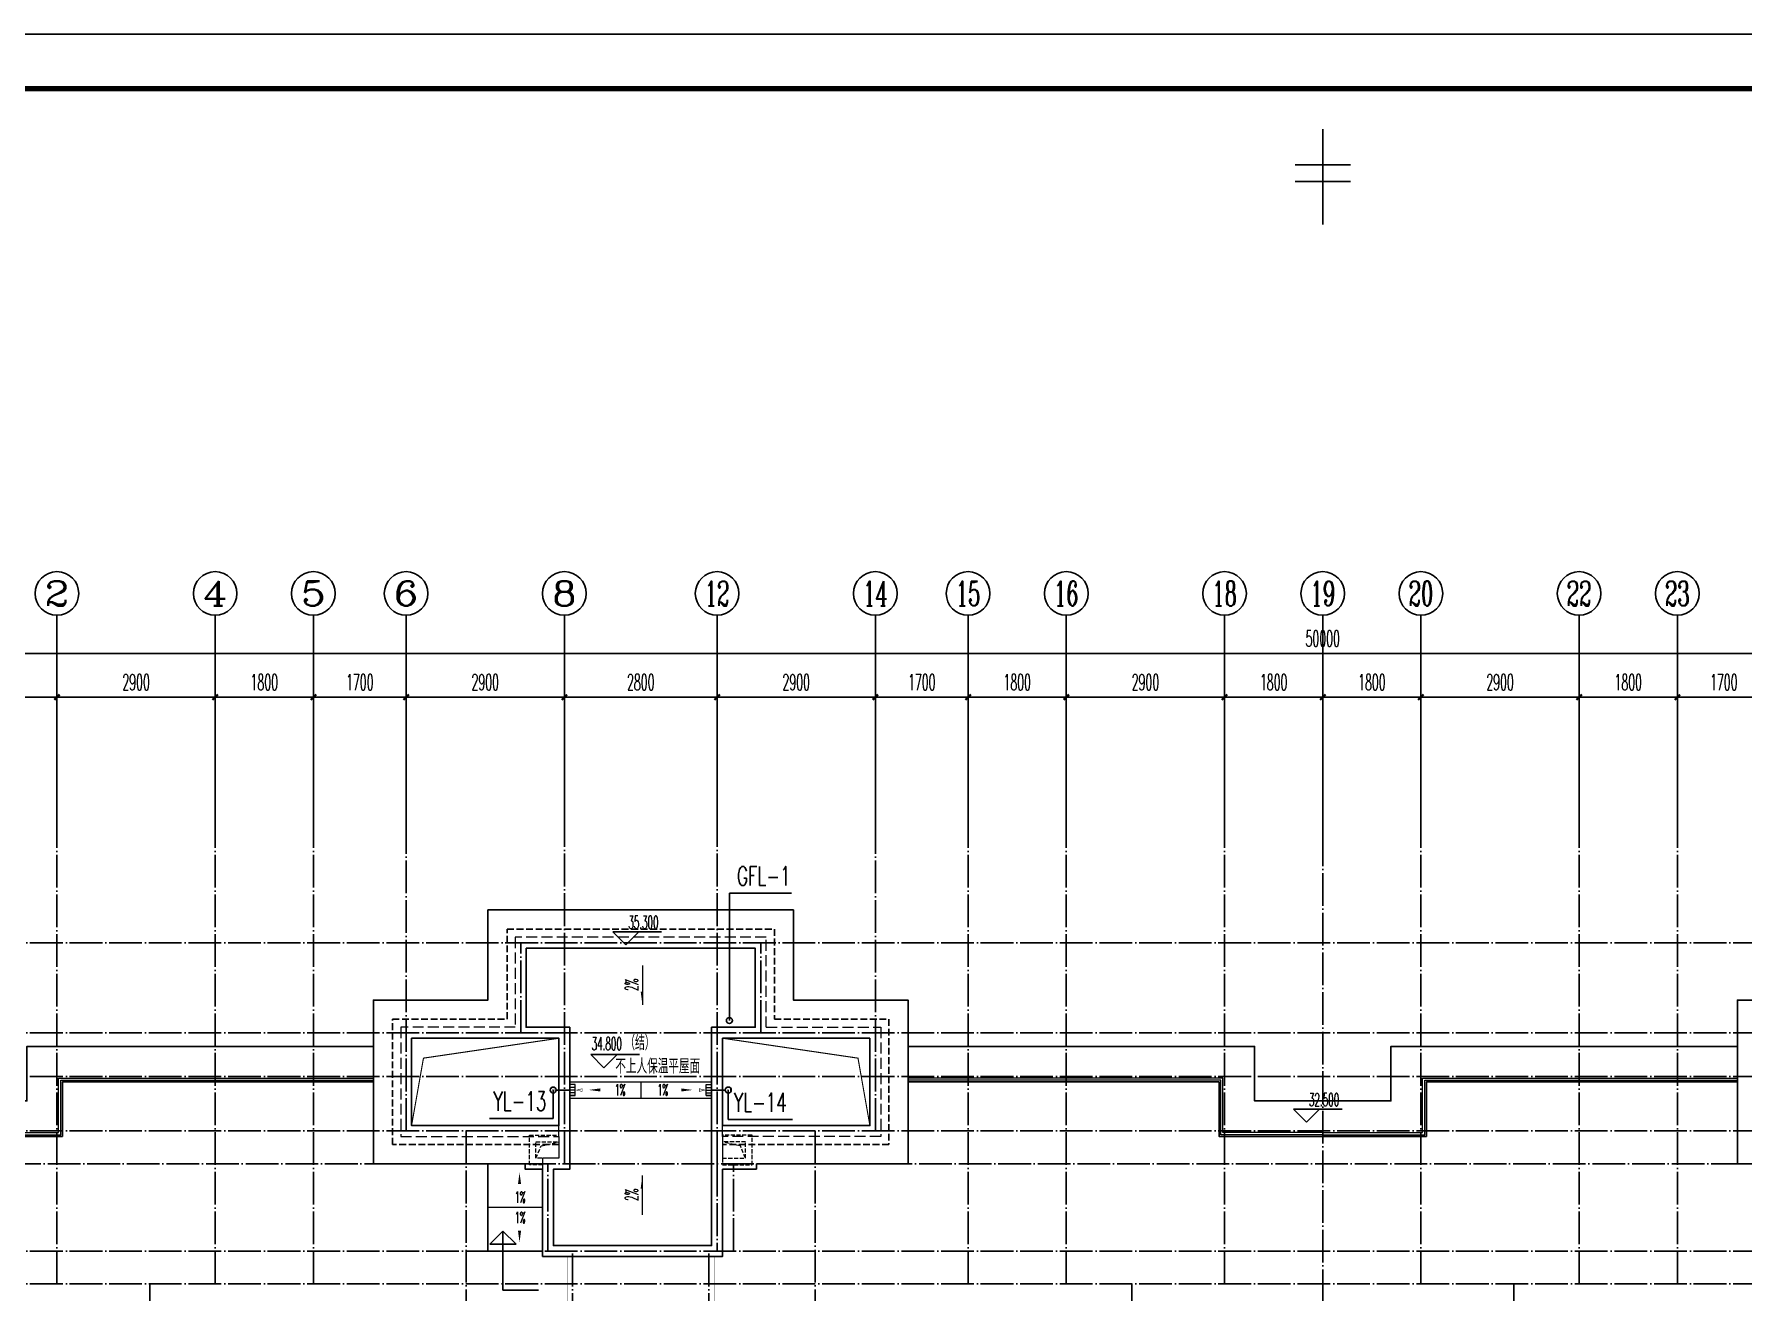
# Model space of a CAD drawing. Extents: x 27938 to 1507990, y 110129 to 923079.
# Drawn here: x 829299 to 860617, y 215560 to 238607 of the extents above; entities that cross this region are included whole.
import ezdxf
from ezdxf.enums import TextEntityAlignment as Align

# ---------------------------------------------------------------- set-up
doc = ezdxf.new("R2010")
doc.units = 0
doc.header["$LTSCALE"] = 1000
doc.header["$MEASUREMENT"] = 0
for name, pattern in [('#P_--_20B1_001_t3$0$DASH', [0.35, 0.25, -0.1]), ('$1$DASH', [0.35, 0.25, -0.1]), ('DASH', [0.35, 0.25, -0.1]), ('DOTE', [2.42, 2, -0.2, 0.02, -0.2])]:
    doc.linetypes.add(name, pattern=pattern)
for name, color, linetype in [('$RECOVER_210609100354-0', 7, 'Continuous'), ('AXIS', 3, 'Continuous'), ('AXIS_TEXT', 7, 'Continuous'), ('DIM_ELEV', 3, 'Continuous'), ('DIM_管井排水', 5, 'Continuous'), ('DIM_雨水', 4, 'Continuous'), ('DOTE', 1, 'Continuous'), ('PUB_TEXT', 4, 'Continuous'), ('ROOF', 4, 'Continuous'), ('STAIR', 2, 'Continuous'), ('VPIPE-凝结', 150, 'N'), ('VPIPE-管井排水', 210, 'GF'), ('VPIPE-雨水', 4, 'Y'), ('图框', 140, 'Continuous'), ('看线', 251, 'Continuous')]:
    doc.layers.add(name, color=color, linetype=linetype)
doc.layers.add('yichutu', color=7, linetype='Continuous', true_color=0xffffff, plot=False)
for name, color, linetype, lineweight in [('平面-分水线', 214, 'Continuous', 15), ('平面-排水沟', 86, 'Continuous', 15), ('平面-栏杆', 135, 'Continuous', 15), ('平面-看线', 45, 'Continuous', 15), ('线脚', 6, 'Continuous', 15)]:
    doc.layers.add(name, color=color, linetype=linetype, lineweight=lineweight)
doc.styles.add('_TCH_AXIS', font='COMPLEX', dxfattribs={"bigfont": 'GBCBIG'})
doc.styles.add('_TCH_DIM', font='SIMPLEX.shx', dxfattribs={"width": 0.7, "bigfont": 'GBCBIG.shx'})
doc.styles.add('_TCH_DIM_T3', font='SIMPLEX.shx', dxfattribs={"width": 0.494118, "bigfont": 'GBCBIG.shx'})
doc.styles.add('_TWT_SERIAL', font='SIMPLEX', dxfattribs={"width": 0.8, "height": 3.5, "bigfont": 'HZTXT'})
doc.styles.add('COMPLEX', font='COMPLEX')
doc.styles.get("Standard").update_dxf_attribs({"font": 'gbenor.shx', "bigfont": 'gbcbig.shx'})
doc.linetypes.add('GF', pattern='A,3,-0.2,["GF",Standard,S=0.25,R=0,X=-0.1,Y=-0.115],-0.35', length=3.55)
doc.linetypes.add('N', pattern='A,3,-0.2,["N",Standard,S=0.25,R=0,X=-0.1,Y=-0.115],-0.2', length=3.4)
doc.linetypes.add('Y', pattern='A,3,-0.2,["Y",Standard,S=0.25,R=0,X=-0.1,Y=-0.115],-0.2', length=3.4)
doc.dimstyles.new('_TCH_ARCH&&100', dxfattribs={"dimtxt": 297.5, "dimasz": 100, "dimexe": 250, "dimexo": 300, "dimgap": 126.25, "dimtad": 1, "dimdec": 0, "dimzin": 0, "dimdsep": 46, "dimtxsty": '_TCH_DIM_T3', "dimblk": 'ARCHTICK', "dimcen": 0.09, "dimclrt": 4, "dimazin": 2, "dimtfac": 1, "dimtdec": 0, "dimtix": 1, "dimtmove": 2, "dimatfit": 3, "dimfxl": 100, "dimtolj": 1, "dimtzin": 0, "dimarcsym": 0})

# ---------------------------------------------------------------- blocks, each defined once
blk = doc.blocks.new('TK')
at = {"layer": '图框'}
blk.add_lwpolyline([(465375, 548714), (549475, 548714), (549475, 489314), (465375, 489314)], close=True, dxfattribs=at)
blk.add_lwpolyline([(465375, 548714), (549475, 548714), (549475, 489314), (465375, 489314)], close=True, dxfattribs=at)
at = {"layer": '图框', "const_width": 100}
blk.add_lwpolyline([(548475, 490314), (548475, 547714), (467875, 547714), (467875, 490314)], close=True, dxfattribs=at)
blk = doc.blocks.new('DFSFSF')
at = {"layer": '平面-分水线'}
for p, q in [((697142, 775568), (697142, 775668)), ((697342, 775668), (697143, 775668)), ((697342, 775568), (697143, 775568)), ((697193, 775568), (697193, 775668)), ((697243, 775568), (697243, 775668)), ((697292, 775568), (697292, 775668)), ((697342, 775668), (697342, 775568)), ((697342, 775568), (697342, 775668))]:
    blk.add_line(p, q, dxfattribs=at)
blk = doc.blocks.new('DFGDGDGD')
at = {"layer": '平面-分水线', "const_width": 10}
blk.add_lwpolyline([(697268, 775441), (697243, 775541), (697218, 775441)], close=True, dxfattribs=at)
blk.add_blockref('DFSFSF', (0, 0))
blk = doc.blocks.new('yct-841-594-84100-59399.9999999999-100-1000.0')
at = {"layer": 'yichutu', "color": 7, "true_color": 0xffffff}
blk.add_lwpolyline([(0, 0), (0, 59400), (84100, 59400), (84100, 0)], close=True, dxfattribs=at)
blk = doc.blocks.new('_ArchTick')
at = {"color": 0, "linetype": 'ByBlock', "const_width": 0.4}
blk.add_lwpolyline([(-0.5, -0.5), (0.5, 0.5)], dxfattribs=at)
blk = doc.blocks.new('*D891')
at = {"layer": 'AXIS', "color": 0, "lineweight": -2}
for p, q in [((859417, 224257), (859417, 226707)), ((859417, 226457), (861117, 226457)), ((861117, 224257), (861117, 226707))]:
    blk.add_line(p, q, dxfattribs=at)
at = {"layer": 'Defpoints', "color": 0}
for p in [(861117, 226457), (859417, 223957), (861117, 223957)]:
    blk.add_point(p, dxfattribs=at)
at = {"layer": 'AXIS', "color": 0, "lineweight": -2, "xscale": 100, "yscale": 100, "zscale": 100, "rotation": 180}
blk.add_blockref('_ArchTick', (859417, 226457), dxfattribs=at)
at = {"layer": 'AXIS', "color": 0, "lineweight": -2, "xscale": 100, "yscale": 100, "zscale": 100}
blk.add_blockref('_ArchTick', (861117, 226457), dxfattribs=at)
at = {"layer": 'AXIS', "color": 4, "insert": (860267, 226732), "char_height": 297.5, "attachment_point": 5, "style": '_TCH_DIM_T3'}
blk.add_mtext('\\A1;1700', dxfattribs=at)
blk = doc.blocks.new('*D892')
at = {"layer": 'AXIS', "color": 0, "lineweight": -2}
for p, q in [((857617, 224257), (857617, 226707)), ((857617, 226457), (859417, 226457)), ((859417, 224257), (859417, 226707))]:
    blk.add_line(p, q, dxfattribs=at)
at = {"layer": 'Defpoints', "color": 0}
for p in [(859417, 226457), (857617, 223957), (859417, 223957)]:
    blk.add_point(p, dxfattribs=at)
at = {"layer": 'AXIS', "color": 0, "lineweight": -2, "xscale": 100, "yscale": 100, "zscale": 100, "rotation": 180}
blk.add_blockref('_ArchTick', (857617, 226457), dxfattribs=at)
at = {"layer": 'AXIS', "color": 0, "lineweight": -2, "xscale": 100, "yscale": 100, "zscale": 100}
blk.add_blockref('_ArchTick', (859417, 226457), dxfattribs=at)
at = {"layer": 'AXIS', "color": 4, "insert": (858517, 226732), "char_height": 297.5, "attachment_point": 5, "style": '_TCH_DIM_T3'}
blk.add_mtext('\\A1;1800', dxfattribs=at)
blk = doc.blocks.new('*D893')
at = {"layer": 'AXIS', "color": 0, "lineweight": -2}
for p, q in [((854717, 224257), (854717, 226707)), ((854717, 226457), (857617, 226457)), ((857617, 224257), (857617, 226707))]:
    blk.add_line(p, q, dxfattribs=at)
at = {"layer": 'Defpoints', "color": 0}
for p in [(857617, 226457), (854717, 223957), (857617, 223957)]:
    blk.add_point(p, dxfattribs=at)
at = {"layer": 'AXIS', "color": 0, "lineweight": -2, "xscale": 100, "yscale": 100, "zscale": 100, "rotation": 180}
blk.add_blockref('_ArchTick', (854717, 226457), dxfattribs=at)
at = {"layer": 'AXIS', "color": 0, "lineweight": -2, "xscale": 100, "yscale": 100, "zscale": 100}
blk.add_blockref('_ArchTick', (857617, 226457), dxfattribs=at)
at = {"layer": 'AXIS', "color": 4, "insert": (856167, 226732), "char_height": 297.5, "attachment_point": 5, "style": '_TCH_DIM_T3'}
blk.add_mtext('\\A1;2900', dxfattribs=at)
blk = doc.blocks.new('*D894')
at = {"layer": 'AXIS', "color": 0, "lineweight": -2}
for p, q in [((852917, 224257), (852917, 226707)), ((852917, 226457), (854717, 226457)), ((854717, 224257), (854717, 226707))]:
    blk.add_line(p, q, dxfattribs=at)
at = {"layer": 'Defpoints', "color": 0}
for p in [(854717, 226457), (852917, 223957), (854717, 223957)]:
    blk.add_point(p, dxfattribs=at)
at = {"layer": 'AXIS', "color": 0, "lineweight": -2, "xscale": 100, "yscale": 100, "zscale": 100, "rotation": 180}
blk.add_blockref('_ArchTick', (852917, 226457), dxfattribs=at)
at = {"layer": 'AXIS', "color": 0, "lineweight": -2, "xscale": 100, "yscale": 100, "zscale": 100}
blk.add_blockref('_ArchTick', (854717, 226457), dxfattribs=at)
at = {"layer": 'AXIS', "color": 4, "insert": (853817, 226732), "char_height": 297.5, "attachment_point": 5, "style": '_TCH_DIM_T3'}
blk.add_mtext('\\A1;1800', dxfattribs=at)
blk = doc.blocks.new('*D895')
at = {"layer": 'AXIS', "color": 0, "lineweight": -2}
for p, q in [((827917, 224257), (827917, 226707)), ((827917, 226457), (829717, 226457)), ((829717, 224257), (829717, 226707))]:
    blk.add_line(p, q, dxfattribs=at)
at = {"layer": 'Defpoints', "color": 0}
for p in [(829717, 226457), (827917, 223957), (829717, 223957)]:
    blk.add_point(p, dxfattribs=at)
at = {"layer": 'AXIS', "color": 0, "lineweight": -2, "xscale": 100, "yscale": 100, "zscale": 100, "rotation": 180}
blk.add_blockref('_ArchTick', (827917, 226457), dxfattribs=at)
at = {"layer": 'AXIS', "color": 0, "lineweight": -2, "xscale": 100, "yscale": 100, "zscale": 100}
blk.add_blockref('_ArchTick', (829717, 226457), dxfattribs=at)
at = {"layer": 'AXIS', "color": 4, "insert": (828817, 226732), "char_height": 297.5, "attachment_point": 5, "style": '_TCH_DIM_T3'}
blk.add_mtext('\\A1;1800', dxfattribs=at)
blk = doc.blocks.new('*D896')
at = {"layer": 'AXIS', "color": 0, "lineweight": -2}
for p, q in [((829717, 224257), (829717, 226707)), ((829717, 226457), (832617, 226457)), ((832617, 224257), (832617, 226707))]:
    blk.add_line(p, q, dxfattribs=at)
at = {"layer": 'Defpoints', "color": 0}
for p in [(832617, 226457), (829717, 223957), (832617, 223957)]:
    blk.add_point(p, dxfattribs=at)
at = {"layer": 'AXIS', "color": 0, "lineweight": -2, "xscale": 100, "yscale": 100, "zscale": 100, "rotation": 180}
blk.add_blockref('_ArchTick', (829717, 226457), dxfattribs=at)
at = {"layer": 'AXIS', "color": 0, "lineweight": -2, "xscale": 100, "yscale": 100, "zscale": 100}
blk.add_blockref('_ArchTick', (832617, 226457), dxfattribs=at)
at = {"layer": 'AXIS', "color": 4, "insert": (831167, 226732), "char_height": 297.5, "attachment_point": 5, "style": '_TCH_DIM_T3'}
blk.add_mtext('\\A1;2900', dxfattribs=at)
blk = doc.blocks.new('*D897')
at = {"layer": 'AXIS', "color": 0, "lineweight": -2}
for p, q in [((832617, 224257), (832617, 226707)), ((832617, 226457), (834417, 226457)), ((834417, 224257), (834417, 226707))]:
    blk.add_line(p, q, dxfattribs=at)
at = {"layer": 'Defpoints', "color": 0}
for p in [(834417, 226457), (832617, 223957), (834417, 223957)]:
    blk.add_point(p, dxfattribs=at)
at = {"layer": 'AXIS', "color": 0, "lineweight": -2, "xscale": 100, "yscale": 100, "zscale": 100, "rotation": 180}
blk.add_blockref('_ArchTick', (832617, 226457), dxfattribs=at)
at = {"layer": 'AXIS', "color": 0, "lineweight": -2, "xscale": 100, "yscale": 100, "zscale": 100}
blk.add_blockref('_ArchTick', (834417, 226457), dxfattribs=at)
at = {"layer": 'AXIS', "color": 4, "insert": (833517, 226732), "char_height": 297.5, "attachment_point": 5, "style": '_TCH_DIM_T3'}
blk.add_mtext('\\A1;1800', dxfattribs=at)
blk = doc.blocks.new('*D898')
at = {"layer": 'AXIS', "color": 0, "lineweight": -2}
for p, q in [((834417, 224257), (834417, 226707)), ((834417, 226457), (836117, 226457)), ((836117, 224257), (836117, 226707))]:
    blk.add_line(p, q, dxfattribs=at)
at = {"layer": 'Defpoints', "color": 0}
for p in [(836117, 226457), (834417, 223957), (836117, 223957)]:
    blk.add_point(p, dxfattribs=at)
at = {"layer": 'AXIS', "color": 0, "lineweight": -2, "xscale": 100, "yscale": 100, "zscale": 100, "rotation": 180}
blk.add_blockref('_ArchTick', (834417, 226457), dxfattribs=at)
at = {"layer": 'AXIS', "color": 0, "lineweight": -2, "xscale": 100, "yscale": 100, "zscale": 100}
blk.add_blockref('_ArchTick', (836117, 226457), dxfattribs=at)
at = {"layer": 'AXIS', "color": 4, "insert": (835267, 226732), "char_height": 297.5, "attachment_point": 5, "style": '_TCH_DIM_T3'}
blk.add_mtext('\\A1;1700', dxfattribs=at)
blk = doc.blocks.new('*D899')
at = {"layer": 'AXIS', "color": 0, "lineweight": -2}
for p, q in [((836117, 224257), (836117, 226707)), ((836117, 226457), (839017, 226457)), ((839017, 224257), (839017, 226707))]:
    blk.add_line(p, q, dxfattribs=at)
at = {"layer": 'Defpoints', "color": 0}
for p in [(839017, 226457), (836117, 223957), (839017, 223957)]:
    blk.add_point(p, dxfattribs=at)
at = {"layer": 'AXIS', "color": 0, "lineweight": -2, "xscale": 100, "yscale": 100, "zscale": 100, "rotation": 180}
blk.add_blockref('_ArchTick', (836117, 226457), dxfattribs=at)
at = {"layer": 'AXIS', "color": 0, "lineweight": -2, "xscale": 100, "yscale": 100, "zscale": 100}
blk.add_blockref('_ArchTick', (839017, 226457), dxfattribs=at)
at = {"layer": 'AXIS', "color": 4, "insert": (837567, 226732), "char_height": 297.5, "attachment_point": 5, "style": '_TCH_DIM_T3'}
blk.add_mtext('\\A1;2900', dxfattribs=at)
blk = doc.blocks.new('*D900')
at = {"layer": 'AXIS', "color": 0, "lineweight": -2}
for p, q in [((839017, 224257), (839017, 226707)), ((839017, 226457), (841817, 226457)), ((841817, 224257), (841817, 226707))]:
    blk.add_line(p, q, dxfattribs=at)
at = {"layer": 'Defpoints', "color": 0}
for p in [(841817, 226457), (839017, 223957), (841817, 223957)]:
    blk.add_point(p, dxfattribs=at)
at = {"layer": 'AXIS', "color": 0, "lineweight": -2, "xscale": 100, "yscale": 100, "zscale": 100, "rotation": 180}
blk.add_blockref('_ArchTick', (839017, 226457), dxfattribs=at)
at = {"layer": 'AXIS', "color": 0, "lineweight": -2, "xscale": 100, "yscale": 100, "zscale": 100}
blk.add_blockref('_ArchTick', (841817, 226457), dxfattribs=at)
at = {"layer": 'AXIS', "color": 4, "insert": (840417, 226732), "char_height": 297.5, "attachment_point": 5, "style": '_TCH_DIM_T3'}
blk.add_mtext('\\A1;2800', dxfattribs=at)
blk = doc.blocks.new('*D901')
at = {"layer": 'AXIS', "color": 0, "lineweight": -2}
for p, q in [((841817, 224257), (841817, 226707)), ((841817, 226457), (844717, 226457)), ((844717, 224257), (844717, 226707))]:
    blk.add_line(p, q, dxfattribs=at)
at = {"layer": 'Defpoints', "color": 0}
for p in [(844717, 226457), (841817, 223957), (844717, 223957)]:
    blk.add_point(p, dxfattribs=at)
at = {"layer": 'AXIS', "color": 0, "lineweight": -2, "xscale": 100, "yscale": 100, "zscale": 100, "rotation": 180}
blk.add_blockref('_ArchTick', (841817, 226457), dxfattribs=at)
at = {"layer": 'AXIS', "color": 0, "lineweight": -2, "xscale": 100, "yscale": 100, "zscale": 100}
blk.add_blockref('_ArchTick', (844717, 226457), dxfattribs=at)
at = {"layer": 'AXIS', "color": 4, "insert": (843267, 226732), "char_height": 297.5, "attachment_point": 5, "style": '_TCH_DIM_T3'}
blk.add_mtext('\\A1;2900', dxfattribs=at)
blk = doc.blocks.new('*D902')
at = {"layer": 'AXIS', "color": 0, "lineweight": -2}
for p, q in [((844717, 224257), (844717, 226707)), ((844717, 226457), (846417, 226457)), ((846417, 224257), (846417, 226707))]:
    blk.add_line(p, q, dxfattribs=at)
at = {"layer": 'Defpoints', "color": 0}
for p in [(846417, 226457), (844717, 223957), (846417, 223957)]:
    blk.add_point(p, dxfattribs=at)
at = {"layer": 'AXIS', "color": 0, "lineweight": -2, "xscale": 100, "yscale": 100, "zscale": 100, "rotation": 180}
blk.add_blockref('_ArchTick', (844717, 226457), dxfattribs=at)
at = {"layer": 'AXIS', "color": 0, "lineweight": -2, "xscale": 100, "yscale": 100, "zscale": 100}
blk.add_blockref('_ArchTick', (846417, 226457), dxfattribs=at)
at = {"layer": 'AXIS', "color": 4, "insert": (845567, 226732), "char_height": 297.5, "attachment_point": 5, "style": '_TCH_DIM_T3'}
blk.add_mtext('\\A1;1700', dxfattribs=at)
blk = doc.blocks.new('*D903')
at = {"layer": 'AXIS', "color": 0, "lineweight": -2}
for p, q in [((846417, 224257), (846417, 226707)), ((846417, 226457), (848217, 226457)), ((848217, 224257), (848217, 226707))]:
    blk.add_line(p, q, dxfattribs=at)
at = {"layer": 'Defpoints', "color": 0}
for p in [(848217, 226457), (846417, 223957), (848217, 223957)]:
    blk.add_point(p, dxfattribs=at)
at = {"layer": 'AXIS', "color": 0, "lineweight": -2, "xscale": 100, "yscale": 100, "zscale": 100, "rotation": 180}
blk.add_blockref('_ArchTick', (846417, 226457), dxfattribs=at)
at = {"layer": 'AXIS', "color": 0, "lineweight": -2, "xscale": 100, "yscale": 100, "zscale": 100}
blk.add_blockref('_ArchTick', (848217, 226457), dxfattribs=at)
at = {"layer": 'AXIS', "color": 4, "insert": (847317, 226732), "char_height": 297.5, "attachment_point": 5, "style": '_TCH_DIM_T3'}
blk.add_mtext('\\A1;1800', dxfattribs=at)
blk = doc.blocks.new('*D904')
at = {"layer": 'AXIS', "color": 0, "lineweight": -2}
for p, q in [((848217, 224257), (848217, 226707)), ((848217, 226457), (851117, 226457)), ((851117, 224257), (851117, 226707))]:
    blk.add_line(p, q, dxfattribs=at)
at = {"layer": 'Defpoints', "color": 0}
for p in [(851117, 226457), (848217, 223957), (851117, 223957)]:
    blk.add_point(p, dxfattribs=at)
at = {"layer": 'AXIS', "color": 0, "lineweight": -2, "xscale": 100, "yscale": 100, "zscale": 100, "rotation": 180}
blk.add_blockref('_ArchTick', (848217, 226457), dxfattribs=at)
at = {"layer": 'AXIS', "color": 0, "lineweight": -2, "xscale": 100, "yscale": 100, "zscale": 100}
blk.add_blockref('_ArchTick', (851117, 226457), dxfattribs=at)
at = {"layer": 'AXIS', "color": 4, "insert": (849667, 226732), "char_height": 297.5, "attachment_point": 5, "style": '_TCH_DIM_T3'}
blk.add_mtext('\\A1;2900', dxfattribs=at)
blk = doc.blocks.new('*D905')
at = {"layer": 'AXIS', "color": 0, "lineweight": -2}
for p, q in [((851117, 224257), (851117, 226707)), ((851117, 226457), (852917, 226457)), ((852917, 224257), (852917, 226707))]:
    blk.add_line(p, q, dxfattribs=at)
at = {"layer": 'Defpoints', "color": 0}
for p in [(852917, 226457), (851117, 223957), (852917, 223957)]:
    blk.add_point(p, dxfattribs=at)
at = {"layer": 'AXIS', "color": 0, "lineweight": -2, "xscale": 100, "yscale": 100, "zscale": 100, "rotation": 180}
blk.add_blockref('_ArchTick', (851117, 226457), dxfattribs=at)
at = {"layer": 'AXIS', "color": 0, "lineweight": -2, "xscale": 100, "yscale": 100, "zscale": 100}
blk.add_blockref('_ArchTick', (852917, 226457), dxfattribs=at)
at = {"layer": 'AXIS', "color": 4, "insert": (852017, 226732), "char_height": 297.5, "attachment_point": 5, "style": '_TCH_DIM_T3'}
blk.add_mtext('\\A1;1800', dxfattribs=at)
blk = doc.blocks.new('*D906')
at = {"layer": 'AXIS', "color": 0, "lineweight": -2}
for p, q in [((827917, 224257), (827917, 227507)), ((877917, 224257), (877917, 227507)), ((827917, 227257), (877917, 227257))]:
    blk.add_line(p, q, dxfattribs=at)
at = {"layer": 'Defpoints', "color": 0}
for p in [(877917, 227257), (827917, 223957), (877917, 223957)]:
    blk.add_point(p, dxfattribs=at)
at = {"layer": 'AXIS', "color": 0, "lineweight": -2, "xscale": 100, "yscale": 100, "zscale": 100, "rotation": 180}
blk.add_blockref('_ArchTick', (827917, 227257), dxfattribs=at)
at = {"layer": 'AXIS', "color": 0, "lineweight": -2, "xscale": 100, "yscale": 100, "zscale": 100}
blk.add_blockref('_ArchTick', (877917, 227257), dxfattribs=at)
at = {"layer": 'AXIS', "color": 4, "insert": (852917, 227532), "char_height": 297.5, "attachment_point": 5, "style": '_TCH_DIM_T3'}
blk.add_mtext('\\A1;50000', dxfattribs=at)
blk = doc.blocks.new('_AXISO')
blk.add_circle((0, 0), 0.5)
at = {"layer": 'AXIS_TEXT', "style": 'COMPLEX', "width": 1.041667}
blk.add_attdef('A', text='', height=0.56, dxfattribs=at).set_placement((-0.25, -0.28), (0.25, -0.28), align=Align.FIT)

msp = doc.modelspace()

# ---------------------------------------------------------------- hatches: boundary and pattern name
at = {"layer": '平面-排水沟'}
for points in [[(840447.5, 220821), (840447.5, 221061), (840415.5, 221061)], [(840447.5, 217693), (840447.5, 217453), (840415.5, 217453)]]:
    msp.add_hatch(color=8, dxfattribs=at).paths.add_polyline_path(points)

# ---------------------------------------------------------------- linework, layer by layer
at = {"layer": '$RECOVER_210609100354-0', "color": 8, "const_width": 8}
msp.add_lwpolyline([(839066.6, 216207), (839066.6, 214107), (841766.6, 214107), (841766.6, 216207)], dxfattribs=at)
at = {"color": 8}
for p, q in [((852916.6, 236868.1), (852916.6, 235117.1)), ((852916.6, 236868.1), (852916.6, 235117.1)), ((852409.2, 236211.5), (853424, 236211.5)), ((852409.2, 236211.5), (853424, 236211.5)), ((852409.2, 235908.2), (853424, 235908.2)), ((852409.2, 235908.2), (853424, 235908.2))]:
    msp.add_line(p, q, dxfattribs=at)
at = {"color": 8, "const_width": 20}
for points in [[(836216.6, 218607), (836434.3, 219841.9), (838916.6, 220207)], [(844616.6, 218607), (844398.9, 219841.9), (841916.6, 220207)]]:
    msp.add_lwpolyline(points, dxfattribs=at)
at = {"color": 8}
for points in [[(838616.6, 217807.5), (838296.6, 217807.5), (838296.6, 217907)], [(841916.6, 217807.5), (842536.6, 217807.5), (842536.6, 217907)]]:
    msp.add_lwpolyline(points, dxfattribs=at)
at = {"layer": 'AXIS', "color": 8}
for p, q in [((829716.6, 223957), (829716.6, 227957)), ((832616.6, 223957), (832616.6, 227957)), ((834416.6, 223957), (834416.6, 227957)), ((836116.6, 223957), (836116.6, 227957)), ((839016.6, 223957), (839016.6, 227957)), ((841816.6, 223957), (841816.6, 227957)), ((844716.6, 223957), (844716.6, 227957)), ((846416.6, 223957), (846416.6, 227957)), ((848216.6, 223957), (848216.6, 227957)), ((851116.6, 223957), (851116.6, 227957)), ((852916.6, 223957), (852916.6, 227957)), ((854716.6, 223957), (854716.6, 227957)), ((857616.6, 223957), (857616.6, 227957)), ((859416.6, 223957), (859416.6, 227957))]:
    msp.add_line(p, q, dxfattribs=at)
at = {"layer": 'DIM_ELEV', "color": 8}
for p, q in [((840143.1, 221916.5), (839903.1, 222156.5)), ((839903.1, 222156.5), (840795.3, 222156.5)), ((840143.1, 221916.5), (840383.1, 222156.5)), ((839742.4, 219667), (839502.4, 219907)), ((839502.4, 219907), (840394.6, 219907)), ((839742.4, 219667), (839982.4, 219907)), ((852618.1, 218666.1), (852378.1, 218906.1)), ((852378.1, 218906.1), (853270.3, 218906.1)), ((852618.1, 218666.1), (852858.1, 218906.1)), ((837891, 216671.7), (837651, 216431.7)), ((837651, 216431.7), (838131, 216431.7)), ((837891, 216671.7), (838131, 216431.7)), ((837891, 216671.7), (837891, 215587.8)), ((837891, 215587.8), (838543.2, 215587.8))]:
    msp.add_line(p, q, dxfattribs=at)
at = {"layer": 'DIM_管井排水'}
for p, q in [((842041.6, 220532), (842041.6, 222864.3)), ((842041.6, 222864.3), (843179.6, 222864.3))]:
    msp.add_line(p, q, dxfattribs=at)
at = {"layer": 'DIM_雨水'}
for p, q in [((838811.6, 219257), (838811.6, 218738)), ((842021.6, 219257), (842021.6, 218715.7)), ((838811.6, 218738), (837647.5, 218738)), ((842021.6, 218715.7), (843195.7, 218715.7))]:
    msp.add_line(p, q, dxfattribs=at)
at = {"layer": 'DOTE', "color": 169, "linetype": 'DOTE', "ltscale": 0.3}
for p, q in [((829716.6, 215707), (829716.6, 223957)), ((832616.6, 215707), (832616.6, 223957)), ((834416.6, 215707), (834416.6, 223957)), ((836116.6, 218507), (836116.6, 223957)), ((839016.6, 217907.3), (839016.6, 223957)), ((841816.6, 217907.3), (841816.6, 223957)), ((844716.6, 218507), (844716.6, 223957)), ((846416.6, 215707), (846416.6, 223957)), ((848216.6, 215707), (848216.6, 223957)), ((851116.6, 215707), (851116.6, 223957)), ((852916.6, 223957), (852916.6, 207407)), ((854716.6, 215707), (854716.6, 223957)), ((857616.6, 215707), (857616.6, 223957)), ((859416.6, 215707), (859416.6, 223957)), ((879916.6, 221957), (825916.6, 221957)), ((838216.6, 220307), (838216.6, 221957)), ((842616.6, 220307), (842616.6, 221957)), ((879916.6, 220307), (825916.6, 220307)), ((879916.6, 219507), (825916.6, 219507)), ((879916.6, 218507), (825916.6, 218507)), ((837216.8, 218507), (837216.6, 207407)), ((843616.4, 218507), (843616.6, 207407)), ((825916.6, 217907.3), (879916.6, 217907.3)), ((838716.6, 216307), (838716.6, 217907)), ((841816.6, 217907.3), (841816.6, 216307)), ((842116.6, 216307), (842116.6, 217907)), ((879916.6, 216307), (825916.6, 216307)), ((839166.6, 214207), (839166.6, 216307)), ((841666.6, 214207), (841666.6, 216307)), ((879916.6, 215707), (825916.6, 215707)), ((831416.6, 215707), (831416.6, 207407)), ((849416.6, 215707), (849416.6, 207407)), ((856416.6, 215707), (856416.6, 207407))]:
    msp.add_line(p, q, dxfattribs=at)
at = {"layer": 'ROOF', "color": 8, "ltscale": 0.8}
for points in [[(838296.6, 217907), (835516.6, 217907), (835516.6, 220907), (837616.6, 220907), (837616.6, 222557), (843216.6, 222557), (843216.6, 220907), (845316.6, 220907), (845316.6, 217907), (842536.6, 217907)], [(867536.6, 217907), (870316.6, 217907), (870316.6, 220907), (868216.6, 220907), (868216.6, 222557), (862616.6, 222557), (862616.6, 220907), (860516.6, 220907), (860516.6, 217907), (863296.6, 217907)], [(829466.6, 210057), (827216.6, 210057), (827216.6, 219057), (829166.6, 219057), (829166.6, 220057), (835516.6, 220057)], [(852916.6, 219057), (851666.6, 219057), (851666.6, 220057), (845316.6, 220057)], [(852916.6, 219057), (854166.6, 219057), (854166.6, 220057), (860516.6, 220057)], [(829466.6, 210707), (828016.6, 210707), (828016.6, 218407), (829816.6, 218407), (829816.6, 219407), (835516.6, 219407)], [(852916.6, 218407), (851016.6, 218407), (851016.6, 219407), (845316.6, 219407)], [(852916.6, 218407), (854816.6, 218407), (854816.6, 219407), (860516.6, 219407)], [(841916.6, 217807.5), (841916.6, 216207), (838616.6, 216207), (838616.6, 217807.5)]]:
    msp.add_lwpolyline(points, dxfattribs=at)
for points in [[(838316.6, 221857), (838316.6, 220407), (839116.6, 220407), (839116.6, 217807), (838816.6, 217807), (838816.6, 216407), (841716.6, 216407), (841716.6, 220407), (842516.6, 220407), (842516.6, 221857)], [(836216.6, 220207), (838916.6, 220207), (838916.6, 218607), (836216.6, 218607)], [(844616.6, 220207), (841916.6, 220207), (841916.6, 218607), (844616.6, 218607)]]:
    msp.add_lwpolyline(points, close=True, dxfattribs=at)
at = {"layer": 'STAIR', "color": 8}
msp.add_lwpolyline([(838296.6, 217907), (837616.6, 217907), (837616.6, 216307), (838616.6, 216307)], dxfattribs=at)
at = {"layer": 'VPIPE-凝结', "color": 8}
for p, q in [((839116.6, 219257), (838866.6, 219257)), ((841716.6, 219257), (841966.6, 219257))]:
    msp.add_line(p, q, dxfattribs=at)
at = {"layer": 'VPIPE-管井排水'}
msp.add_circle((842041.6, 220532), 55, dxfattribs=at)
at = {"layer": 'VPIPE-雨水', "color": 8}
for centre in [(838811.6, 219257), (842021.6, 219257)]:
    msp.add_circle(centre, 55, dxfattribs=at)
at = {"layer": 'VPIPE-雨水'}
for centre in [(838811.6, 219257), (842021.6, 219257)]:
    msp.add_circle(centre, 55, dxfattribs=at)
at = {"layer": '平面-排水沟', "color": 8}
for p, q in [((839116.6, 219407), (841716.6, 219407)), ((840416.6, 219407), (840416.6, 219107)), ((839116.6, 219107), (841716.6, 219107)), ((838616.6, 217107), (837616.6, 217107))]:
    msp.add_line(p, q, dxfattribs=at)
for points in [[(840447.5, 221541), (840447.5, 220821)], [(840447.5, 216973), (840447.5, 217693)]]:
    msp.add_lwpolyline(points, dxfattribs=at)
for points in [[(839872.6, 219259.1, 0, 0, 0), (839464.8, 219259.1, 0, 56, 0), (839674.8, 219259.1, 0, 0, 0)], [(840960.6, 219259.1, 0, 0, 0), (841368.4, 219259.1, 0, 56, 0), (841158.4, 219259.1, 0, 0, 0)], [(838195.1, 217467.8, 0, 0, 0), (838195.1, 217746.7, 0, 56, 0), (838195.1, 217536.7, 0, 0, 0)], [(838195.1, 216746.2, 0, 0, 0), (838195.1, 216467.3, 0, 56, 0), (838195.1, 216677.3, 0, 0, 0)]]:
    msp.add_lwpolyline(points, format="xyseb", dxfattribs=at)
at = {"layer": '平面-栏杆', "color": 8}
for points in [[(829466.6, 210637), (827946.6, 210637), (827946.6, 218477), (829746.6, 218477), (829746.6, 219477), (835516.6, 219477)], [(829466.6, 210677), (827986.6, 210677), (827986.6, 218437), (829786.6, 218437), (829786.6, 219437), (835516.6, 219437)], [(852916.6, 218477), (851086.6, 218477), (851086.6, 219477), (845316.6, 219477)], [(852916.6, 218437), (851046.6, 218437), (851046.6, 219437), (845316.6, 219437)], [(852916.6, 218477), (854746.6, 218477), (854746.6, 219477), (860516.6, 219477)], [(852916.6, 218437), (854786.6, 218437), (854786.6, 219437), (860516.6, 219437)]]:
    msp.add_lwpolyline(points, dxfattribs=at)
at = {"layer": '平面-看线', "color": 8, "linetype": 'DASH', "ltscale": 0.8}
for p, q in [((838916.6, 218407), (838916.6, 218607)), ((841916.6, 218407), (841916.6, 218607))]:
    msp.add_line(p, q, dxfattribs=at)
for points in [[(842716.6, 220407), (842716.6, 222057), (838116.6, 222057), (838116.6, 220407), (836016.6, 220407), (836016.6, 218407), (838916.6, 218407), (838916.6, 218007.3), (838616.6, 218007.3), (838616.6, 217807.5)], [(842716.6, 220407), (844816.6, 220407), (844816.6, 218407), (841916.6, 218407), (841916.6, 217907.3)]]:
    msp.add_lwpolyline(points, dxfattribs=at)
at = {"layer": '看线', "color": 8, "linetype": '#P_--_20B1_001_t3$0$DASH', "ltscale": 0.5}
msp.add_lwpolyline([(838916.6, 218257), (835866.6, 218257), (835866.6, 220557), (837966.6, 220557), (837966.6, 222207), (842866.6, 222207), (842866.6, 220557), (844966.6, 220557), (844966.6, 218257), (841916.6, 218257)], dxfattribs=at)
at = {"layer": '线脚', "color": 8, "linetype": '$1$DASH', "ltscale": 0.3}
for points in [[(838616.6, 217887.5), (838376.6, 217887.5), (838376.6, 218427.5), (838916.6, 218427.5)], [(838496.6, 218007.5), (838590, 218231.9), (838916.6, 218307.5)], [(841916.6, 217887.5), (842456.6, 217887.5), (842456.6, 218427.5), (841916.6, 218427.5)], [(842336.6, 218007.5), (842243.1, 218231.9), (841916.6, 218307.5)]]:
    msp.add_lwpolyline(points, dxfattribs=at)
for points in [[(838496.6, 218307.5), (838916.6, 218307.5), (838916.6, 218007.5), (838496.6, 218007.5)], [(842336.6, 218307.5), (841916.6, 218307.5), (841916.6, 218007.5), (842336.6, 218007.5)]]:
    msp.add_lwpolyline(points, close=True, dxfattribs=at)

# ---------------------------------------------------------------- block references
msp.add_blockref('TK', (348239.1, -310106.9))
at = {"color": 8, "xscale": -1, "rotation": 90}
msp.add_blockref('DFGDGDGD', (1614784.1, 916499.5), dxfattribs=at)
at = {"color": 8, "rotation": 270}
msp.add_blockref('DFGDGDGD', (66049, 916499.5), dxfattribs=at)
at = {"layer": 'AXIS', "color": 8}
ref = msp.add_blockref('_AXISO', (829716.6, 228357), dxfattribs=dict(at, xscale=800, yscale=800, zscale=800))
ref.add_attrib('A', '2', dxfattribs={"layer": 'AXIS_TEXT', "color": 8, "ltscale": 0.5, "height": 452.5, "style": '_TCH_AXIS', "width": 1.5}).set_placement((829490.3, 228130.7), (829942.9, 228130.7), align=Align.FIT)
ref = msp.add_blockref('_AXISO', (832616.6, 228357), dxfattribs=dict(at, xscale=800, yscale=800, zscale=800))
ref.add_attrib('A', '4', dxfattribs={"layer": 'AXIS_TEXT', "color": 8, "ltscale": 0.5, "height": 452.5, "style": '_TCH_AXIS', "width": 1.3125}).set_placement((832390.3, 228130.7), (832842.9, 228130.7), align=Align.FIT)
ref = msp.add_blockref('_AXISO', (834416.6, 228357), dxfattribs=dict(at, xscale=800, yscale=800, zscale=800))
ref.add_attrib('A', '5', dxfattribs={"layer": 'AXIS_TEXT', "color": 8, "ltscale": 0.5, "height": 452.5, "style": '_TCH_AXIS', "width": 1.5}).set_placement((834190.3, 228130.7), (834642.9, 228130.7), align=Align.FIT)
ref = msp.add_blockref('_AXISO', (836116.6, 228357), dxfattribs=dict(at, xscale=800, yscale=800, zscale=800))
ref.add_attrib('A', '6', dxfattribs={"layer": 'AXIS_TEXT', "color": 8, "ltscale": 0.5, "height": 452.5, "style": '_TCH_AXIS', "width": 1.5}).set_placement((835890.3, 228130.7), (836342.9, 228130.7), align=Align.FIT)
ref = msp.add_blockref('_AXISO', (839016.6, 228357), dxfattribs=dict(at, xscale=800, yscale=800, zscale=800))
ref.add_attrib('A', '8', dxfattribs={"layer": 'AXIS_TEXT', "color": 8, "ltscale": 0.5, "height": 452.5, "style": '_TCH_AXIS', "width": 1.5}).set_placement((838790.3, 228130.7), (839242.9, 228130.7), align=Align.FIT)
ref = msp.add_blockref('_AXISO', (841816.6, 228357), dxfattribs=dict(at, xscale=800, yscale=800, zscale=800))
ref.add_attrib('A', '12', dxfattribs={"layer": 'AXIS_TEXT', "color": 8, "ltscale": 0.5, "height": 452.55, "style": '_TCH_AXIS', "width": 0.724138}).set_placement((841590.3, 228130.7), (842042.9, 228130.7), align=Align.FIT)
ref = msp.add_blockref('_AXISO', (844716.6, 228357), dxfattribs=dict(at, xscale=800, yscale=800, zscale=800))
ref.add_attrib('A', '14', dxfattribs={"layer": 'AXIS_TEXT', "color": 8, "ltscale": 0.5, "height": 452.55, "style": '_TCH_AXIS', "width": 0.677419}).set_placement((844490.3, 228130.7), (844942.9, 228130.7), align=Align.FIT)
ref = msp.add_blockref('_AXISO', (846416.6, 228357), dxfattribs=dict(at, xscale=800, yscale=800, zscale=800))
ref.add_attrib('A', '15', dxfattribs={"layer": 'AXIS_TEXT', "color": 8, "ltscale": 0.5, "height": 452.55, "style": '_TCH_AXIS', "width": 0.724138}).set_placement((846190.3, 228130.7), (846642.9, 228130.7), align=Align.FIT)
ref = msp.add_blockref('_AXISO', (848216.6, 228357), dxfattribs=dict(at, xscale=800, yscale=800, zscale=800))
ref.add_attrib('A', '16', dxfattribs={"layer": 'AXIS_TEXT', "color": 8, "ltscale": 0.5, "height": 452.55, "style": '_TCH_AXIS', "width": 0.724138}).set_placement((847990.3, 228130.7), (848442.9, 228130.7), align=Align.FIT)
ref = msp.add_blockref('_AXISO', (851116.6, 228357), dxfattribs=dict(at, xscale=800, yscale=800, zscale=800))
ref.add_attrib('A', '18', dxfattribs={"layer": 'AXIS_TEXT', "color": 8, "ltscale": 0.5, "height": 452.55, "style": '_TCH_AXIS', "width": 0.724138}).set_placement((850890.3, 228130.7), (851342.9, 228130.7), align=Align.FIT)
ref = msp.add_blockref('_AXISO', (852916.6, 228357), dxfattribs=dict(at, xscale=800, yscale=800, zscale=800))
ref.add_attrib('A', '19', dxfattribs={"layer": 'AXIS_TEXT', "color": 8, "ltscale": 0.5, "height": 452.55, "style": '_TCH_AXIS', "width": 0.724138}).set_placement((852690.3, 228130.7), (853142.9, 228130.7), align=Align.FIT)
ref = msp.add_blockref('_AXISO', (854716.6, 228357), dxfattribs=dict(at, xscale=800, yscale=800, zscale=800))
ref.add_attrib('A', '20', dxfattribs={"layer": 'AXIS_TEXT', "color": 8, "ltscale": 0.5, "height": 452.55, "style": '_TCH_AXIS', "width": 0.617647}).set_placement((854490.3, 228130.7), (854942.9, 228130.7), align=Align.FIT)
ref = msp.add_blockref('_AXISO', (857616.6, 228357), dxfattribs=dict(at, xscale=800, yscale=800, zscale=800))
ref.add_attrib('A', '22', dxfattribs={"layer": 'AXIS_TEXT', "color": 8, "ltscale": 0.5, "height": 452.55, "style": '_TCH_AXIS', "width": 0.617647}).set_placement((857390.3, 228130.7), (857842.9, 228130.7), align=Align.FIT)
ref = msp.add_blockref('_AXISO', (859416.6, 228357), dxfattribs=dict(at, xscale=800, yscale=800, zscale=800))
ref.add_attrib('A', '23', dxfattribs={"layer": 'AXIS_TEXT', "color": 8, "ltscale": 0.5, "height": 452.55, "style": '_TCH_AXIS', "width": 0.617647}).set_placement((859190.3, 228130.7), (859642.9, 228130.7), align=Align.FIT)
at = {"layer": 'yichutu'}
msp.add_blockref('yct-841-594-84100-59399.9999999999-100-1000.0', (813614.1, 179206.8), dxfattribs=at)

# ---------------------------------------------------------------- texts
at = {"layer": 'DIM_ELEV', "color": 7, "style": '_TCH_DIM', "width": 0.494118}
for s, p in [('35.300', (840188.9, 222212.5)), ('32.500', (852663.9, 218962.1))]:
    msp.add_text(s, height=238, dxfattribs=at).set_placement(p)
at = {"layer": 'DIM_ELEV', "color": 8, "style": '_TCH_DIM'}
for s, height, width, p in [('34.800', 238, 0.494118, (839516.1, 219987.1)), ('（结）', 270.07, 0.7, (840132.1, 219987.1))]:
    msp.add_text(s, height=height, dxfattribs=dict(at, width=width)).set_placement(p)
at = {"layer": 'DIM_管井排水', "color": 7, "style": '_TWT_SERIAL', "width": 0.64}
msp.add_text('GFL-1', height=350, dxfattribs=at).set_placement((842181.6, 223004.3))
at = {"layer": 'DIM_雨水', "color": 7, "style": '_TWT_SERIAL', "width": 0.64}
for s, p in [('YL-13', (837717.5, 218878)), ('YL-14', (842123, 218855.7))]:
    msp.add_text(s, height=350, dxfattribs=at).set_placement(p)
at = {"layer": 'PUB_TEXT', "color": 8}
for s, height, p in [('不上人保温平屋面', 270.07, (839950.4, 219557.7)), ('YL', 56, (838781.2, 219229)), ('YL', 56, (841991.2, 219229))]:
    msp.add_text(s, height=height, dxfattribs=at).set_placement(p)
at = {"layer": '平面-排水沟', "color": 7, "style": '_TCH_DIM', "width": 0.494118}
for rotation, p in [(90.0006, (840367.4, 221074.6)), (89.9994, (840367.4, 217226.6))]:
    msp.add_text('2%', height=238, rotation=rotation, dxfattribs=at).set_placement(p)
for p in [(839942.6, 219155), (840723.9, 219155), (838111.8, 217189.5), (838111.8, 216816.2)]:
    msp.add_text('1%', height=208.25, dxfattribs=at).set_placement(p)

# ---------------------------------------------------------------- dimensions: what is measured, and where the dimension line sits
at = {"layer": 'AXIS', "color": 8}
for p1, p2, distance, picture, middle in [((827916.6, 223957), (877916.6, 223957), 3300, '*D906', (852916.6, 227532)), ((827916.6, 223957), (829716.6, 223957), 2500, '*D895', (828816.6, 226732)), ((829716.6, 223957), (832616.6, 223957), 2500, '*D896', (831166.6, 226732)), ((832616.6, 223957), (834416.6, 223957), 2500, '*D897', (833516.6, 226732)), ((834416.6, 223957), (836116.6, 223957), 2500, '*D898', (835266.6, 226732)), ((836116.6, 223957), (839016.6, 223957), 2500, '*D899', (837566.6, 226732)), ((839016.6, 223957), (841816.6, 223957), 2500, '*D900', (840416.6, 226732)), ((841816.6, 223957), (844716.6, 223957), 2500, '*D901', (843266.6, 226732)), ((844716.6, 223957), (846416.6, 223957), 2500, '*D902', (845566.6, 226732)), ((846416.6, 223957), (848216.6, 223957), 2500, '*D903', (847316.6, 226732)), ((848216.6, 223957), (851116.6, 223957), 2500, '*D904', (849666.6, 226732)), ((851116.6, 223957), (852916.6, 223957), 2500, '*D905', (852016.6, 226732)), ((852916.6, 223957), (854716.6, 223957), 2500, '*D894', (853816.6, 226732)), ((854716.6, 223957), (857616.6, 223957), 2500, '*D893', (856166.6, 226732)), ((857616.6, 223957), (859416.6, 223957), 2500, '*D892', (858516.6, 226732)), ((859416.6, 223957), (861116.6, 223957), 2500, '*D891', (860266.6, 226732))]:
    dim = msp.add_aligned_dim(p1=p1, p2=p2, distance=distance, dimstyle='_TCH_ARCH&&100', dxfattribs=at)
    dim.commit()
    dim.dimension.update_dxf_attribs({"geometry": picture, "text_midpoint": middle})

doc.saveas('drawing.dxf')
